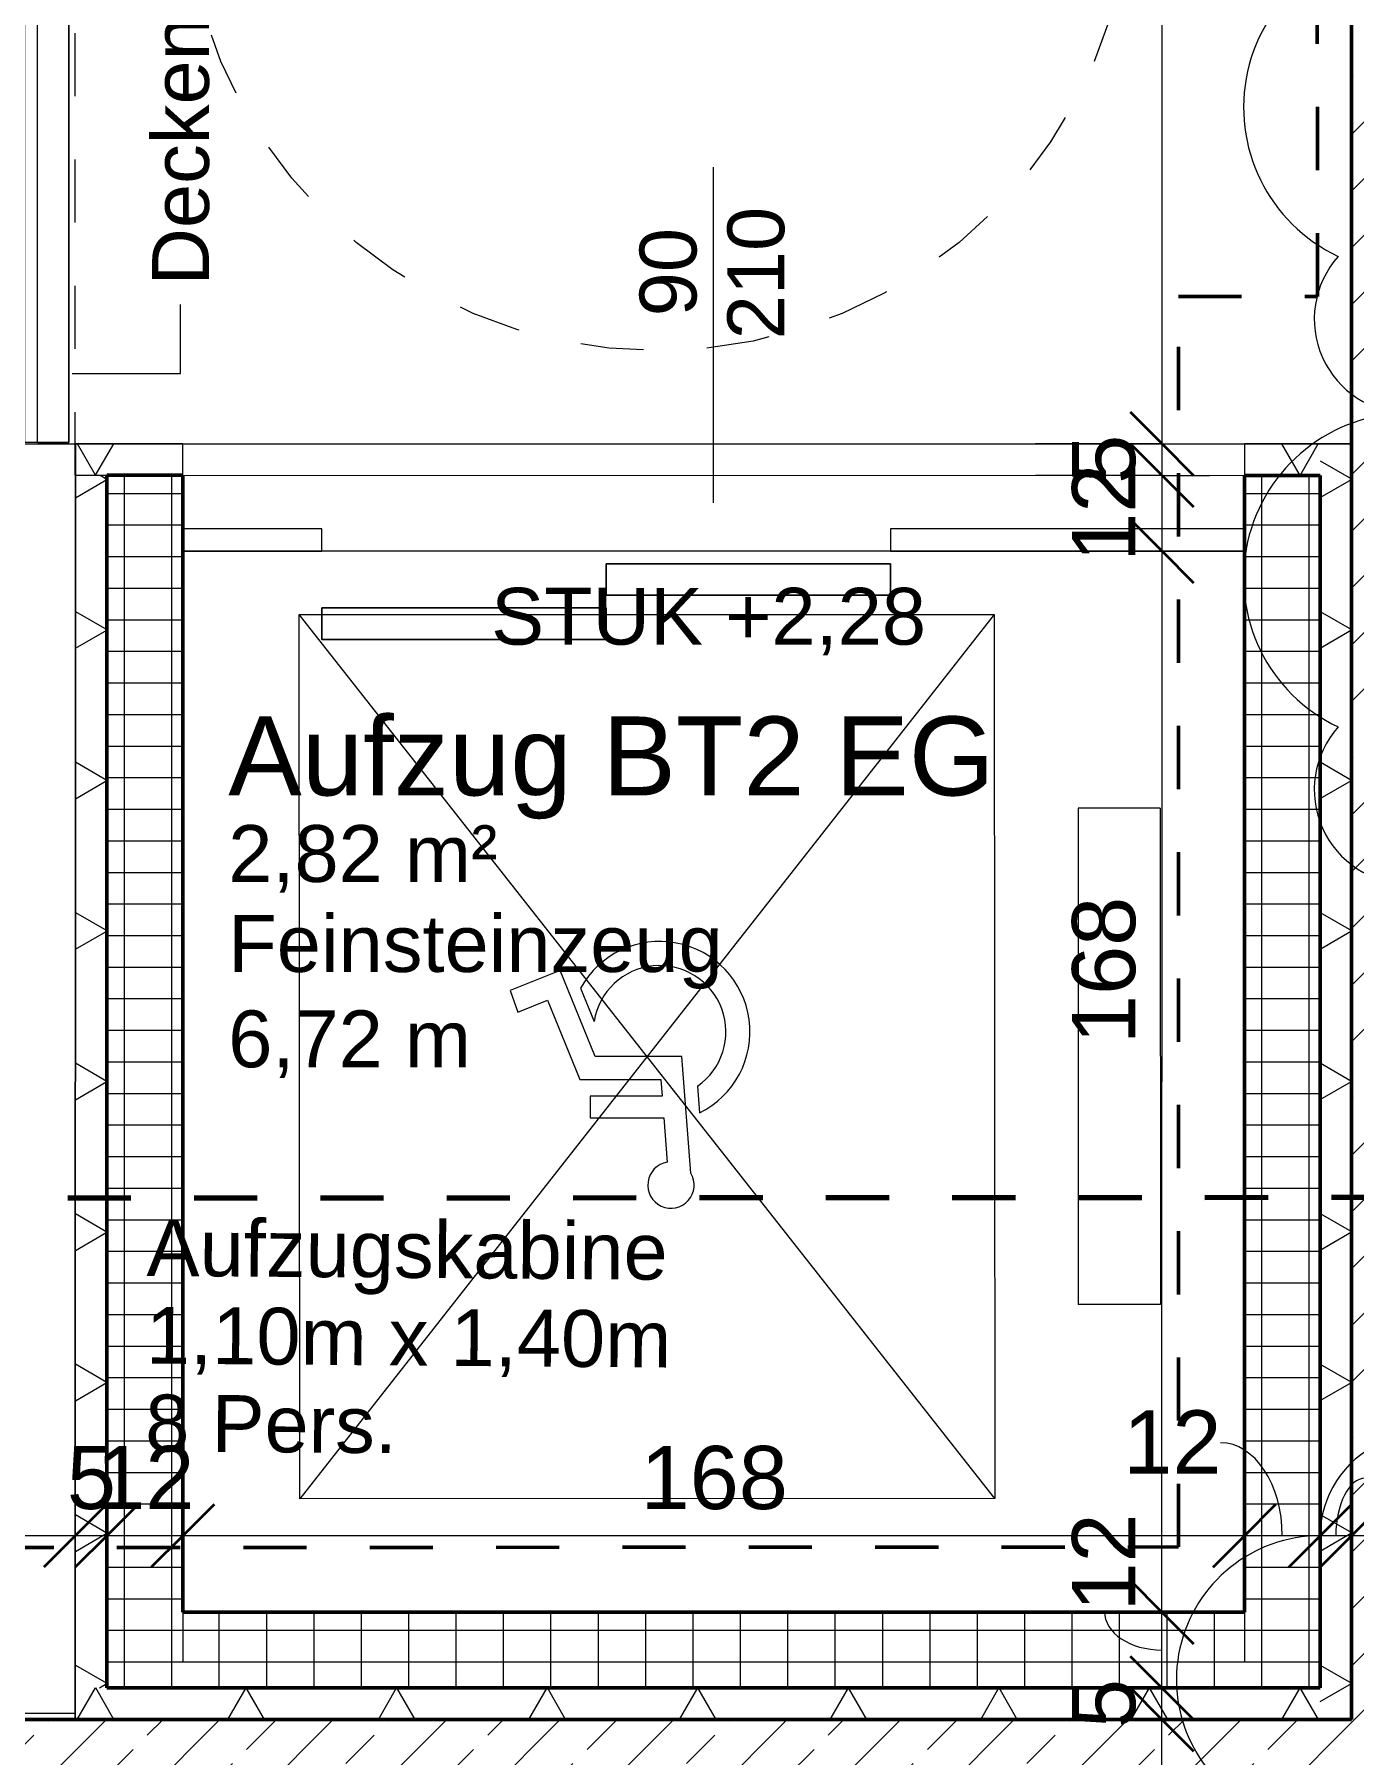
# Model space of a CAD drawing. Header units: metres. Extents: x -67.4 to -19.1, y 43.9 to 93.
# Drawn here: x -50.693 to -48.603, y 55.152 to 57.877 of the extents above; entities that cross this region are included whole.
import ezdxf

# ---------------------------------------------------------------- set-up
doc = ezdxf.new("R2010")
doc.units = ezdxf.units.M
for name, pattern in [('Achse', [0.009, 0.005, -0.002, 0, -0.002]), ('Verdeckt', [0.003, 0.002, -0.001]), ('Verdeckt Oben', [0.00225, 0.0015, -0.00075])]:
    doc.linetypes.add(name, pattern=pattern)
for name, color, linetype, lineweight in [('A-FLOR-HRAL', 11, 'Continuous', 5), ('A_2D', 7, 'Continuous', 13), ('A_Bemassung-50_', 4, 'Continuous', 9), ('A_Bemassung_', 4, 'Continuous', 9), ('A_Beschriftung_', 7, 'Continuous', 9), ('A_Brandabschnitte', 30, 'Verdeckt', 50), ('A_Decken', 8, 'Continuous', 13), ('A_Gelaender', 7, 'Continuous', 13), ('A_Raeume_', 7, 'Continuous', 5), ('A_Raeume_Beschriftung_', 7, 'Continuous', 9), ('A_Tueren', 31, 'Continuous', 13), ('A_Waende', 7, 'Continuous', 13), ('G-ANNO-REVC_', 71, 'Continuous', 9), ('G-ANNO-SYMB_', 111, 'Continuous', 9), ('Q-SPCQ', 91, 'Continuous', 13), ('Text', 130, 'Continuous', 9)]:
    doc.layers.add(name, color=color, linetype=linetype, lineweight=lineweight)
doc.styles.add('Arial_2', font='arial.ttf', dxfattribs={"height": 0.09})
doc.styles.add('Arial_3', font='arial.ttf', dxfattribs={"height": 0.125})
doc.styles.add('Arial_5', font='arial.ttf', dxfattribs={"height": 0.1})
doc.dimstyles.new('WGA-Bemaßung', dxfattribs={"dimscale": 0.3048, "dimtxt": 0.102026, "dimasz": 0.328084, "dimexe": 0.246063, "dimexo": 0.0625, "dimgap": 0.04101, "dimtad": 1, "dimdec": 1, "dimlfac": 100, "dimrnd": 0.5, "dimdsep": 46, "dimtxsty": 'Arial_5', "dimblk1": 'OBLIQUE', "dimblk2": 'OBLIQUE', "dimsah": 1, "dimcen": 0.09, "dimdle": 0.246063, "dimazin": 2, "dimtfac": 1, "dimtdec": 4, "dimtix": 1, "dimtmove": 0, "dimatfit": 3, "dimfxl": 0.656168, "dimfxlon": 1, "dimtvp": 1, "dimtolj": 1, "dimtzin": 0, "dimarcsym": 2})
doc.dimstyles.new('WGA-Bemaßung_1', dxfattribs={"dimscale": 0.3048, "dimtxt": 0.102026, "dimasz": 0.328084, "dimexe": 0.246063, "dimexo": 0.0625, "dimgap": 0.04101, "dimtad": 1, "dimdec": 1, "dimlfac": 100, "dimrnd": 0.5, "dimdsep": 46, "dimtxsty": 'Arial_5', "dimblk1": 'OBLIQUE', "dimblk2": 'OBLIQUE', "dimsah": 1, "dimcen": 0.09, "dimdle": 0.246063, "dimazin": 2, "dimtfac": 1, "dimtdec": 4, "dimtix": 1, "dimtmove": 1, "dimatfit": 3, "dimfxl": 0.656168, "dimfxlon": 1, "dimtvp": 1, "dimtolj": 1, "dimtzin": 0, "dimarcsym": 2})
doc.dimstyles.new('WGA-Bemaßung_2', dxfattribs={"dimscale": 0.3048, "dimtxt": 0.102026, "dimasz": 0.328084, "dimexe": 0.246063, "dimexo": 0.0625, "dimgap": 0.04101, "dimtad": 1, "dimdec": 1, "dimlfac": 100, "dimrnd": 0.5, "dimdsep": 46, "dimtxsty": 'Arial_5', "dimblk1": 'OBLIQUE', "dimblk2": 'OBLIQUE', "dimsah": 1, "dimcen": 0.09, "dimdle": 0.246063, "dimazin": 2, "dimtfac": 1, "dimtdec": 4, "dimtix": 1, "dimtmove": 2, "dimatfit": 3, "dimfxl": 0.656168, "dimfxlon": 1, "dimtvp": 1, "dimtolj": 1, "dimtzin": 0, "dimarcsym": 2})
doc.dimstyles.new('WGA-Bemaßung_4', dxfattribs={"dimscale": 0.3048, "dimtxt": 0.102026, "dimasz": 0.328084, "dimexe": 0.246063, "dimexo": 0.0625, "dimgap": 0.04101, "dimtad": 1, "dimdec": 1, "dimlfac": 100, "dimrnd": 0.5, "dimdsep": 46, "dimtxsty": 'Arial_5', "dimblk1": 'OBLIQUE', "dimblk2": 'OBLIQUE', "dimsah": 1, "dimcen": 0.09, "dimdle": 0.246063, "dimazin": 2, "dimtfac": 1, "dimtdec": 4, "dimtix": 1, "dimtmove": 0, "dimatfit": 3, "dimfxl": 0.656168, "dimfxlon": 1, "dimtvp": 1, "dimtolj": 1, "dimtzin": 0, "dimarcsym": 2})
pattern_1 = [(45, (0, 0), (-0.08980256, 0.08980256), []), (45, (0.0898, 0), (-0.08980256, 0.08980256), [0.0635, -0.03175])]
pattern_2 = [(0, (0, 0), (0, 0.05), []), (90, (0, 0), (-0.075, 0), [])]

# ---------------------------------------------------------------- blocks, each defined once
blk = doc.blocks.new('Sonder_Aufzug - Schacht_1920x1920_Kabine_1680x1680-11025376-263_PP_00EG_BT2')
at = {"layer": 'Q-SPCQ'}
for p, q in [((-0.01, -1.25), (-0.01, 0.15)), ((-0.01, 0.15), (1.09, 0.15)), ((-0.01, 0.15), (1.09, -1.25)), ((-0.01, -1.25), (1.09, 0.15)), ((1.09, 0.15), (1.09, -1.25)), ((-0.2725, -0.157), (-0.1425, -0.157)), ((-0.2725, -0.943), (-0.2725, -0.157)), ((-0.1425, -0.943), (-0.1425, -0.157)), ((0.4706, -0.3654), (0.4846, -0.55)), ((0.5136, -0.4533), (0.5082, -0.3829)), ((0.4603, -0.5031), (0.4571, -0.4609)), ((0.6298, -0.4533), (0.5136, -0.4533)), ((0.6298, -0.4876), (0.6298, -0.4533)), ((0.5182, -0.5138), (0.5162, -0.4876)), ((0.5162, -0.4876), (0.6298, -0.4876)), ((0.6462, -0.5138), (0.5182, -0.5138)), ((0.6972, -0.6393), (0.6462, -0.5138)), ((0.4846, -0.55), (0.6218, -0.55)), ((0.6218, -0.55), (0.6772, -0.6863)), ((0.645, -0.6586), (0.6236, -0.6058)), ((0.7446, -0.6203), (0.6972, -0.6393)), ((0.7564, -0.6546), (0.7446, -0.6203)), ((0.6772, -0.6863), (0.7564, -0.6546)), ((-0.2725, -0.943), (-0.1425, -0.943)), ((0.6043, -1.25), (-0.01, -1.25)), ((1.0543, -1.25), (0.6043, -1.25)), ((1.09, -1.25), (1.0543, -1.25))]:
    blk.add_line(p, q, dxfattribs=at)
for centre, radius, start, end in [((0.5021, -0.3467), 0.0367, 279.5296, 210.6777), ((0.52, -0.5893), 0.143, 116.094, 331.0081), ((0.52, -0.5893), 0.1049, 124.6842, 350.9794)]:
    blk.add_arc(centre, radius, start, end, dxfattribs=at)
blk = doc.blocks.new('Tuer_S1_Aufzug_Teleskop1 - RB_1680x2220-11029026-263_PP_00EG_BT2')
at = {"layer": 'A_Tueren', "lineweight": 5}
for p, q in [((0.17, 0.2), (0.62, 0.2)), ((0.17, 0.15), (0.17, 0.2)), ((0.17, 0.2), (0.17, 0.15)), ((0.62, 0.2), (0.17, 0.2)), ((0.62, 0.2), (0.62, 0.15)), ((0.62, 0.15), (0.62, 0.2)), ((0.62, 0.15), (0.17, 0.15)), ((0.17, 0.15), (0.62, 0.15)), ((-0.28, 0.13), (0.17, 0.13)), ((-0.28, 0.08), (-0.28, 0.13)), ((-0.28, 0.13), (-0.28, 0.08)), ((0.17, 0.13), (-0.28, 0.13)), ((0.17, 0.13), (0.17, 0.08)), ((0.17, 0.08), (0.17, 0.13)), ((-0.28, 0.06), (-0.84, 0.06)), ((-0.84, 0.06), (-0.84, 0.025)), ((0.17, 0.08), (-0.28, 0.08)), ((-0.28, 0.08), (0.17, 0.08)), ((-0.28, 0.025), (-0.28, 0.06)), ((0.84, 0.06), (0.62, 0.06)), ((0.62, 0.06), (0.62, 0.025)), ((0.84, 0.025), (0.84, 0.06)), ((-0.84, 0.025), (-0.28, 0.025)), ((0.62, 0.025), (0.84, 0.025))]:
    blk.add_line(p, q, dxfattribs=at)
at = {"layer": 'A_Tueren'}
blk.add_line((-0.6083, 0.06), (0.6083, 0.06), dxfattribs=at)
blk = doc.blocks.new('Geländer - Geländer-9296760-263_PP_00EG_BT2')
at = {"layer": 'A_Gelaender', "lineweight": 5}
for p, q in [((-24.7701, 72.3399), (-23.8309, 74.5919)), ((-23.8309, 74.5919), (-23.8124, 74.5842)), ((-24.7517, 72.3322), (-24.7701, 72.3399))]:
    blk.add_line(p, q, dxfattribs=at)
blk = doc.blocks.new('Typ des oberen Holms - Oberer Geländerholm_Innen_-9296763-263_PP_00EG_BT2')
at = {"layer": 'A_Gelaender', "lineweight": 5}
for p, q in [((-24.7517, 72.3322), (-23.8124, 74.5842)), ((-23.7663, 74.565), (-24.7055, 72.313)), ((-23.8124, 74.5842), (-23.7663, 74.565)), ((-24.7055, 72.313), (-24.7517, 72.3322))]:
    blk.add_line(p, q, dxfattribs=at)
blk = doc.blocks.new('Typ des oberen Holms - Oberer Geländerholm_Innen_-V45-263_PP_00EG_BT2')
at = {"layer": 'A_Gelaender', "lineweight": 5}
for p, q in [((-24.7517, 72.3322), (-23.8124, 74.5842)), ((-24.7055, 72.313), (-23.7663, 74.565)), ((-23.8124, 74.5842), (-23.7663, 74.565)), ((-24.7517, 72.3322), (-24.7055, 72.313))]:
    blk.add_line(p, q, dxfattribs=at)
blk = doc.blocks.new('BS_Tuer_PP - oben-10002441-263_PP_00EG_BT2')
at = {"layer": 'A_Beschriftung_'}
blk.add_line((0, 0.000124), (0, 0.010761), dxfattribs=at)
blk = doc.blocks.new('DIMBLOCK263-263_PP_00EG_BT2')
at = {"layer": 'A_Bemassung-50_', "lineweight": 35, "transparency": 16777216}
for p, q in [((-48.908, 55.2087), (-48.958, 55.2587)), ((-48.908, 55.2087), (-48.858, 55.1587)), ((-48.908, 55.0287), (-48.958, 55.0787)), ((-48.908, 55.0287), (-48.858, 54.9787))]:
    blk.add_line(p, q, dxfattribs=at)
at = {"layer": 'A_Bemassung-50_', "transparency": 16777216}
for p, q in [((-48.908, 55.2087), (-49.108, 55.2087)), ((-48.908, 55.0287), (-48.908, 55.2087)), ((-48.908, 55.2087), (-48.833, 55.2087)), ((-48.908, 55.0287), (-49.108, 55.0287)), ((-48.908, 55.0287), (-48.833, 55.0287))]:
    blk.add_line(p, q, dxfattribs=at)
blk.add_ellipse((-48.908, 54.9867), major_axis=(0, 0.132), ratio=0.689415, start_param=0, end_param=1.570796, dxfattribs=at)
at = {"layer": 'A_Bemassung-50_', "color": 0, "transparency": 16777216, "insert": (-49.0503, 54.8329), "char_height": 0.1, "width": 0.184588, "attachment_point": 1, "rotation": 90, "line_spacing_factor": 0.941778, "style": 'Arial_5'}
blk.add_mtext('18', dxfattribs=at)
blk = doc.blocks.new('_Oblique')
at = {"color": 0, "linetype": 'ByBlock', "lineweight": -2}
blk.add_line((-0.5, -0.5), (0.5, 0.5), dxfattribs=at)
blk = doc.blocks.new('DIMBLOCK264-263_PP_00EG_BT2')
at = {"layer": 'A_Bemassung-50_', "lineweight": 35, "transparency": 16777216}
for p, q in [((-48.908, 55.2587), (-48.958, 55.3087)), ((-48.908, 55.2087), (-48.958, 55.2587)), ((-48.908, 55.2587), (-48.858, 55.2087)), ((-48.908, 55.2087), (-48.858, 55.1587))]:
    blk.add_line(p, q, dxfattribs=at)
at = {"layer": 'A_Bemassung-50_', "transparency": 16777216}
for p, q in [((-48.908, 55.2587), (-49.108, 55.2587)), ((-48.908, 55.2087), (-48.908, 55.2587)), ((-48.908, 55.2587), (-48.833, 55.2587)), ((-48.908, 55.2087), (-49.108, 55.2087)), ((-48.908, 55.2087), (-48.833, 55.2087))]:
    blk.add_line(p, q, dxfattribs=at)
at = {"layer": 'A_Bemassung-50_', "color": 0, "transparency": 16777216, "insert": (-49.0503, 55.1952), "char_height": 0.1, "width": 0.092294, "attachment_point": 1, "rotation": 90, "line_spacing_factor": 0.941778, "style": 'Arial_5'}
blk.add_mtext('5', dxfattribs=at)
blk = doc.blocks.new('DIMBLOCK265-263_PP_00EG_BT2')
at = {"layer": 'A_Bemassung-50_', "lineweight": 35, "transparency": 16777216}
for p, q in [((-48.908, 55.3787), (-48.958, 55.4287)), ((-48.908, 55.3787), (-48.858, 55.3287)), ((-48.908, 55.2587), (-48.958, 55.3087)), ((-48.908, 55.2587), (-48.858, 55.2087))]:
    blk.add_line(p, q, dxfattribs=at)
at = {"layer": 'A_Bemassung-50_', "transparency": 16777216}
for p, q in [((-48.908, 55.3787), (-49.108, 55.3787)), ((-48.908, 55.2587), (-48.908, 55.3787)), ((-48.908, 55.3787), (-48.833, 55.3787)), ((-48.908, 55.2587), (-49.108, 55.2587)), ((-48.908, 55.2587), (-48.833, 55.2587))]:
    blk.add_line(p, q, dxfattribs=at)
blk.add_ellipse((-48.908, 55.3797), major_axis=(-0.091, 0), ratio=0.670271, start_param=0, end_param=1.570796, dxfattribs=at)
at = {"layer": 'A_Bemassung-50_', "color": 0, "transparency": 16777216, "insert": (-49.0503, 55.3797), "char_height": 0.1, "width": 0.184588, "attachment_point": 1, "rotation": 90, "line_spacing_factor": 0.941778, "style": 'Arial_5'}
blk.add_mtext('12', dxfattribs=at)
blk = doc.blocks.new('DIMBLOCK266-263_PP_00EG_BT2')
at = {"layer": 'A_Bemassung-50_', "lineweight": 35, "transparency": 16777216}
for p, q in [((-48.9079, 57.0586), (-48.9579, 57.1086)), ((-48.9079, 57.0586), (-48.8579, 57.0086)), ((-48.908, 55.3787), (-48.958, 55.4287)), ((-48.908, 55.3787), (-48.858, 55.3287))]:
    blk.add_line(p, q, dxfattribs=at)
at = {"layer": 'A_Bemassung-50_', "transparency": 16777216}
for p, q in [((-48.9079, 57.0586), (-49.1079, 57.0586)), ((-48.908, 55.3787), (-48.9079, 57.0586)), ((-48.9079, 57.0586), (-48.8329, 57.0586)), ((-48.908, 55.3787), (-49.108, 55.3787)), ((-48.908, 55.3787), (-48.833, 55.3787))]:
    blk.add_line(p, q, dxfattribs=at)
at = {"layer": 'A_Bemassung-50_', "color": 0, "transparency": 16777216, "insert": (-49.0503, 56.2783), "char_height": 0.1, "width": 0.276883, "attachment_point": 1, "rotation": 90, "line_spacing_factor": 0.941778, "style": 'Arial_5'}
blk.add_mtext('168', dxfattribs=at)
blk = doc.blocks.new('DIMBLOCK267-263_PP_00EG_BT2')
at = {"layer": 'A_Bemassung-50_', "lineweight": 35, "transparency": 16777216}
for p, q in [((-48.9079, 57.1786), (-48.9579, 57.2286)), ((-48.9079, 57.1786), (-48.8579, 57.1286)), ((-48.9079, 57.0586), (-48.9579, 57.1086)), ((-48.9079, 57.0586), (-48.8579, 57.0086))]:
    blk.add_line(p, q, dxfattribs=at)
at = {"layer": 'A_Bemassung-50_', "transparency": 16777216}
for p, q in [((-48.9079, 57.1786), (-49.1079, 57.1786)), ((-48.9079, 57.0586), (-48.9079, 57.1786)), ((-48.9079, 57.1786), (-48.8329, 57.1786)), ((-48.9079, 57.0586), (-49.1079, 57.0586)), ((-48.9079, 57.0586), (-48.8329, 57.0586))]:
    blk.add_line(p, q, dxfattribs=at)
at = {"layer": 'A_Bemassung-50_', "color": 0, "transparency": 16777216, "insert": (-49.0503, 57.0417), "char_height": 0.1, "width": 0.184588, "attachment_point": 1, "rotation": 90, "line_spacing_factor": 0.941778, "style": 'Arial_5'}
blk.add_mtext('12', dxfattribs=at)
blk = doc.blocks.new('DIMBLOCK268-263_PP_00EG_BT2')
at = {"layer": 'A_Bemassung-50_', "lineweight": 35, "transparency": 16777216}
for p, q in [((-48.9079, 57.2286), (-48.9579, 57.2786)), ((-48.9079, 57.1786), (-48.9579, 57.2286)), ((-48.9079, 57.2286), (-48.8579, 57.1786)), ((-48.9079, 57.1786), (-48.8579, 57.1286))]:
    blk.add_line(p, q, dxfattribs=at)
at = {"layer": 'A_Bemassung-50_', "transparency": 16777216}
for p, q in [((-48.9079, 57.2286), (-49.1079, 57.2286)), ((-48.9079, 57.1786), (-48.9079, 57.2286)), ((-48.9079, 57.2286), (-48.8329, 57.2286)), ((-48.9079, 57.1786), (-49.1079, 57.1786)), ((-48.9079, 57.1786), (-48.8329, 57.1786))]:
    blk.add_line(p, q, dxfattribs=at)
at = {"layer": 'A_Bemassung-50_', "color": 0, "transparency": 16777216, "insert": (-49.0503, 57.1652), "char_height": 0.1, "width": 0.092294, "attachment_point": 1, "rotation": 90, "line_spacing_factor": 0.941778, "style": 'Arial_5'}
blk.add_mtext('5', dxfattribs=at)
blk = doc.blocks.new('DIMBLOCK269-263_PP_00EG_BT2')
at = {"layer": 'A_Bemassung-50_', "lineweight": 35, "transparency": 16777216}
for p, q in [((-48.9078, 60.3688), (-48.9578, 60.4188)), ((-48.9078, 60.3688), (-48.8578, 60.3188)), ((-48.9079, 57.2286), (-48.9579, 57.2786)), ((-48.9079, 57.2286), (-48.8579, 57.1786))]:
    blk.add_line(p, q, dxfattribs=at)
at = {"layer": 'A_Bemassung-50_', "transparency": 16777216}
for p, q in [((-48.9078, 60.3688), (-48.9828, 60.3688)), ((-48.9079, 57.2286), (-48.9078, 60.3688)), ((-48.9078, 60.3688), (-48.7078, 60.3688)), ((-48.9079, 57.2286), (-49.1079, 57.2286)), ((-48.9079, 57.2286), (-48.8329, 57.2286))]:
    blk.add_line(p, q, dxfattribs=at)
at = {"layer": 'A_Bemassung-50_', "color": 0, "transparency": 16777216, "insert": (-49.0502, 58.6833), "char_height": 0.1, "width": 0.276883, "attachment_point": 1, "rotation": 90, "line_spacing_factor": 0.941778, "style": 'Arial_5'}
blk.add_mtext('314', dxfattribs=at)
blk = doc.blocks.new('DIMBLOCK439-263_PP_00EG_BT2')
at = {"layer": 'A_Bemassung-50_', "transparency": 16777216}
for p, q in [((-48.608, 55.4996), (-48.608, 55.5746)), ((-48.428, 55.4996), (-48.428, 55.5746)), ((-48.428, 55.4996), (-48.608, 55.4996)), ((-48.608, 55.4996), (-48.608, 55.2996)), ((-48.428, 55.4996), (-48.428, 55.2996))]:
    blk.add_line(p, q, dxfattribs=at)
at = {"layer": 'A_Bemassung-50_', "lineweight": 35, "transparency": 16777216}
for p, q in [((-48.608, 55.4996), (-48.558, 55.5496)), ((-48.428, 55.4996), (-48.378, 55.5496)), ((-48.608, 55.4996), (-48.658, 55.4496)), ((-48.428, 55.4996), (-48.478, 55.4496))]:
    blk.add_line(p, q, dxfattribs=at)
at = {"layer": 'A_Bemassung-50_', "transparency": 16777216}
blk.add_ellipse((-48.4236, 55.4996), major_axis=(0, 0.1136), ratio=0.830457, start_param=0, end_param=1.570796, dxfattribs=at)
at = {"layer": 'A_Bemassung-50_', "color": 0, "transparency": 16777216, "insert": (-48.4236, 55.6645), "char_height": 0.1, "width": 0.184588, "attachment_point": 1, "rotation": 359.9983, "line_spacing_factor": 0.941778, "style": 'Arial_5'}
blk.add_mtext('18', dxfattribs=at)
blk = doc.blocks.new('DIMBLOCK440-263_PP_00EG_BT2')
at = {"layer": 'A_Bemassung-50_', "transparency": 16777216}
for p, q in [((-48.6576, 55.4996), (-48.6576, 55.5746)), ((-48.608, 55.4996), (-48.608, 55.5746)), ((-48.608, 55.4996), (-48.6576, 55.4996)), ((-48.6576, 55.4996), (-48.6576, 55.2996)), ((-48.608, 55.4996), (-48.608, 55.2996))]:
    blk.add_line(p, q, dxfattribs=at)
at = {"layer": 'A_Bemassung-50_', "lineweight": 35, "transparency": 16777216}
for p, q in [((-48.6576, 55.4996), (-48.6076, 55.5496)), ((-48.608, 55.4996), (-48.558, 55.5496)), ((-48.6576, 55.4996), (-48.7076, 55.4496)), ((-48.608, 55.4996), (-48.658, 55.4496))]:
    blk.add_line(p, q, dxfattribs=at)
at = {"layer": 'A_Bemassung-50_', "transparency": 16777216}
blk.add_ellipse((-48.5866, 55.4996), major_axis=(0, 0.091), ratio=0.507297, start_param=0, end_param=1.570796, dxfattribs=at)
at = {"layer": 'A_Bemassung-50_', "color": 0, "transparency": 16777216, "insert": (-48.5866, 55.6419), "char_height": 0.1, "width": 0.092294, "attachment_point": 1, "rotation": 359.9983, "line_spacing_factor": 0.941778, "style": 'Arial_5'}
blk.add_mtext('5', dxfattribs=at)
blk = doc.blocks.new('DIMBLOCK441-263_PP_00EG_BT2')
at = {"layer": 'A_Bemassung-50_', "transparency": 16777216}
for p, q in [((-48.7776, 55.4996), (-48.7776, 55.5746)), ((-48.6576, 55.4996), (-48.6576, 55.5746)), ((-48.6576, 55.4996), (-48.7776, 55.4996)), ((-48.7776, 55.4996), (-48.7776, 55.2996)), ((-48.6576, 55.4996), (-48.6576, 55.2996))]:
    blk.add_line(p, q, dxfattribs=at)
at = {"layer": 'A_Bemassung-50_', "lineweight": 35, "transparency": 16777216}
for p, q in [((-48.7776, 55.4996), (-48.7276, 55.5496)), ((-48.6576, 55.4996), (-48.6076, 55.5496)), ((-48.7776, 55.4996), (-48.8276, 55.4496)), ((-48.6576, 55.4996), (-48.7076, 55.4496))]:
    blk.add_line(p, q, dxfattribs=at)
at = {"layer": 'A_Bemassung-50_', "transparency": 16777216}
blk.add_ellipse((-48.8152, 55.4996), major_axis=(0, 0.1473), ratio=0.662878, start_param=4.712389, end_param=6.283185, dxfattribs=at)
at = {"layer": 'A_Bemassung-50_', "color": 0, "transparency": 16777216, "insert": (-48.9691, 55.6982), "char_height": 0.1, "width": 0.184588, "attachment_point": 1, "rotation": 359.9983, "line_spacing_factor": 0.941778, "style": 'Arial_5'}
blk.add_mtext('12', dxfattribs=at)
blk = doc.blocks.new('DIMBLOCK442-263_PP_00EG_BT2')
at = {"layer": 'A_Bemassung-50_', "transparency": 16777216}
for p, q in [((-50.4578, 55.4996), (-50.4578, 55.5746)), ((-48.7776, 55.4996), (-48.7776, 55.5746)), ((-48.7776, 55.4996), (-50.4578, 55.4996)), ((-50.4578, 55.4996), (-50.4578, 55.2996)), ((-48.7776, 55.4996), (-48.7776, 55.2996))]:
    blk.add_line(p, q, dxfattribs=at)
at = {"layer": 'A_Bemassung-50_', "lineweight": 35, "transparency": 16777216}
for p, q in [((-50.4578, 55.4996), (-50.4078, 55.5496)), ((-48.7776, 55.4996), (-48.7276, 55.5496)), ((-50.4578, 55.4996), (-50.5078, 55.4497)), ((-48.7776, 55.4996), (-48.8276, 55.4496))]:
    blk.add_line(p, q, dxfattribs=at)
at = {"layer": 'A_Bemassung-50_', "color": 0, "transparency": 16777216, "insert": (-49.7331, 55.6419), "char_height": 0.1, "width": 0.276883, "attachment_point": 1, "rotation": 359.9983, "line_spacing_factor": 0.941778, "style": 'Arial_5'}
blk.add_mtext('168', dxfattribs=at)
blk = doc.blocks.new('DIMBLOCK443-263_PP_00EG_BT2')
at = {"layer": 'A_Bemassung-50_', "transparency": 16777216}
for p, q in [((-50.5778, 55.4997), (-50.5778, 55.5747)), ((-50.4578, 55.4996), (-50.4578, 55.5746)), ((-50.4578, 55.4996), (-50.5778, 55.4997)), ((-50.5778, 55.4997), (-50.5778, 55.2997)), ((-50.4578, 55.4996), (-50.4578, 55.2996))]:
    blk.add_line(p, q, dxfattribs=at)
at = {"layer": 'A_Bemassung-50_', "lineweight": 35, "transparency": 16777216}
for p, q in [((-50.5778, 55.4997), (-50.5278, 55.5497)), ((-50.4578, 55.4996), (-50.4078, 55.5496)), ((-50.5778, 55.4997), (-50.6278, 55.4497)), ((-50.4578, 55.4996), (-50.5078, 55.4497))]:
    blk.add_line(p, q, dxfattribs=at)
at = {"layer": 'A_Bemassung-50_', "color": 0, "transparency": 16777216, "insert": (-50.5947, 55.642), "char_height": 0.1, "width": 0.184588, "attachment_point": 1, "rotation": 359.9983, "line_spacing_factor": 0.941778, "style": 'Arial_5'}
blk.add_mtext('12', dxfattribs=at)
blk = doc.blocks.new('DIMBLOCK444-263_PP_00EG_BT2')
at = {"layer": 'A_Bemassung-50_', "transparency": 16777216}
for p, q in [((-50.6278, 55.4997), (-50.6278, 55.5747)), ((-50.5778, 55.4997), (-50.5778, 55.5747)), ((-50.5778, 55.4997), (-50.6278, 55.4997)), ((-50.6278, 55.4997), (-50.6278, 55.2997)), ((-50.5778, 55.4997), (-50.5778, 55.2997))]:
    blk.add_line(p, q, dxfattribs=at)
at = {"layer": 'A_Bemassung-50_', "lineweight": 35, "transparency": 16777216}
for p, q in [((-50.6278, 55.4997), (-50.5778, 55.5497)), ((-50.5778, 55.4997), (-50.5278, 55.5497)), ((-50.6278, 55.4997), (-50.6778, 55.4497)), ((-50.5778, 55.4997), (-50.6278, 55.4497))]:
    blk.add_line(p, q, dxfattribs=at)
at = {"layer": 'A_Bemassung-50_', "color": 0, "transparency": 16777216, "insert": (-50.6412, 55.642), "char_height": 0.1, "width": 0.092294, "attachment_point": 1, "rotation": 359.9983, "line_spacing_factor": 0.941778, "style": 'Arial_5'}
blk.add_mtext('5', dxfattribs=at)
blk = doc.blocks.new('DIMBLOCK445-263_PP_00EG_BT2')
at = {"layer": 'A_Bemassung-50_', "transparency": 16777216}
for p, q in [((-53.9888, 55.4998), (-53.9888, 55.5748)), ((-50.6278, 55.4997), (-50.6278, 55.5747)), ((-50.6278, 55.4997), (-54.0638, 55.4998)), ((-53.9888, 55.4998), (-53.9888, 55.2998)), ((-50.6278, 55.4997), (-50.6278, 55.2997))]:
    blk.add_line(p, q, dxfattribs=at)
at = {"layer": 'A_Bemassung-50_', "lineweight": 35, "transparency": 16777216}
for p, q in [((-53.9888, 55.4998), (-53.9388, 55.5498)), ((-50.6278, 55.4997), (-50.5778, 55.5497)), ((-53.9888, 55.4998), (-54.0388, 55.4498)), ((-50.6278, 55.4997), (-50.6778, 55.4497))]:
    blk.add_line(p, q, dxfattribs=at)
at = {"layer": 'A_Bemassung-50_', "color": 0, "transparency": 16777216, "insert": (-52.4236, 55.642), "char_height": 0.1, "width": 0.276883, "attachment_point": 1, "rotation": 359.9983, "line_spacing_factor": 0.941778, "style": 'Arial_5'}
blk.add_mtext('336', dxfattribs=at)
blk = doc.blocks.new('Family - ___-11880915-263_PP_00EG_BT2')
at = {"layer": 'G-ANNO-REVC_'}
for centre, radius, start, end in [((-22.5446, 71.9868), 0.2608, 67.36, 222.1512), ((-22.6736, 71.6773), 0.149, 115.5497, 247.36), ((-22.8314, 71.2991), 0.2608, 67.36, 222.1512), ((-22.9605, 70.9896), 0.149, 115.5497, 247.36)]:
    blk.add_arc(centre, radius, start, end, dxfattribs=at)
blk = doc.blocks.new('Family - ___-11906004-263_PP_00EG_BT2')
at = {"layer": 'G-ANNO-REVC_'}
for centre, radius, start, end in [((-23.3965, 69.8915), 0.16, 25.5497, 157.36), ((-23.0642, 69.753), 0.28, 337.36, 132.1512), ((-23.6317, 69.7432), 0.2275, 67.36, 222.1512), ((-22.6581, 69.5836), 0.16, 25.5497, 157.36), ((-22.3259, 69.445), 0.28, 337.36, 132.1512), ((-23.7443, 69.4732), 0.13, 115.5497, 247.36), ((-23.8819, 69.1433), 0.2275, 67.36, 222.1512), ((-22.1175, 69.2173), 0.13, 295.5497, 67.36), ((-22.2301, 68.9473), 0.2275, 247.36, 42.1512), ((-23.9945, 68.8733), 0.13, 115.5497, 247.36), ((-23.7861, 68.6455), 0.28, 157.36, 312.1512), ((-22.3677, 68.6173), 0.13, 295.5497, 67.36), ((-22.4803, 68.3474), 0.2275, 247.36, 42.1512), ((-23.4539, 68.507), 0.16, 205.5497, 337.36), ((-23.0478, 68.3376), 0.28, 157.36, 312.1512), ((-22.7155, 68.199), 0.16, 205.5497, 337.36)]:
    blk.add_arc(centre, radius, start, end, dxfattribs=at)

msp = doc.modelspace()

# ---------------------------------------------------------------- hatches: boundary and pattern name
at = {"layer": 'A_Waende', "lineweight": 5}
h = msp.add_hatch(dxfattribs=at)
h.set_pattern_fill('FP_3', color=250, style=0, pattern_type=2)
h.set_pattern_definition(pattern_1)
h.paths.add_polyline_path([(-48.428, 55.2087), (-48.4279, 60.3688), (-48.6078, 60.3688), (-48.608, 55.2087), (-48.5973, 55.2087)])
h = msp.add_hatch(dxfattribs=at)
h.set_pattern_fill('FP_107', color=250, angle=-157.36, style=0, pattern_type=2)
h.set_pattern_definition([(359.998, (-49.64271, 57.17863), (7e-06, 0.20638), []), (59.998, (-49.64271, 57.17863), (-0.178727, 0.103196), []), (119.998, (-49.64271, 57.17863), (-0.178725, -0.10318), [])])
h.paths.add_polyline_path([(-48.6576, 57.1786), (-48.6576, 57.1787), (-48.6576, 57.2286), (-48.7776, 57.2286), (-48.7776, 57.1786), (-48.7178, 57.1786)])
h.paths.add_polyline_path([(-50.4577, 57.1787), (-50.4577, 57.2287), (-50.6277, 57.2286), (-50.6277, 57.1787), (-50.4577, 57.1787)])
h = msp.add_hatch(dxfattribs=at)
h.set_pattern_fill('FP_108', color=250, angle=202.64, style=0, pattern_type=2)
h.set_pattern_definition([(89.998, (-48.6076, 56.21915), (-0.20637, 7e-06), []), (149.998, (-48.6076, 56.21915), (-0.103196, -0.178727), []), (209.998, (-48.6076, 56.21915), (0.10318, -0.178725), [])])
h.paths.add_polyline_path([(-48.608, 55.2087), (-48.608, 57.2286), (-48.6576, 57.2286), (-48.6576, 55.2087)])
h = msp.add_hatch(dxfattribs=at)
h.set_pattern_fill('FP_110', color=250, angle=202.64, style=0, pattern_type=2)
h.set_pattern_definition([(89.998, (-50.5773, 56.21892), (-0.20637, 7e-06), []), (149.998, (-50.5773, 56.21892), (-0.103196, -0.178727), []), (209.998, (-50.5773, 56.21892), (0.10318, -0.178725), [])])
h.paths.add_polyline_path([(-50.5778, 55.2587), (-50.5778, 57.1787), (-50.6277, 57.1787), (-50.6278, 55.2587), (-50.5846, 55.2587)])
h = msp.add_hatch(dxfattribs=at)
h.set_pattern_fill('FP_6', color=250, style=0, pattern_type=2)
h.set_pattern_definition(pattern_2)
h.paths.add_polyline_path([(-50.4578, 55.2587), (-50.4578, 57.1787), (-50.5777, 57.1787), (-50.5777, 55.2587), (-50.5062, 55.2587)])
h = msp.add_hatch(dxfattribs=at)
h.set_pattern_fill('FP_6', color=250, style=0, pattern_type=2)
h.set_pattern_definition(pattern_2)
h.paths.add_polyline_path([(-48.6576, 57.0586), (-48.6576, 57.1786), (-48.7776, 57.1786), (-48.7776, 57.0586), (-48.6576, 57.0586)])
h = msp.add_hatch(dxfattribs=at)
h.set_pattern_fill('FP_6', color=250, style=0, pattern_type=2)
h.set_pattern_definition(pattern_2)
h.paths.add_polyline_path([(-48.6576, 55.3787), (-48.6576, 57.0586), (-48.7776, 57.0586), (-48.7776, 55.3787), (-48.6576, 55.3787)])
h = msp.add_hatch(dxfattribs=at)
h.set_pattern_fill('FP_6', color=250, style=0, pattern_type=2)
h.set_pattern_definition(pattern_2)
h.paths.add_polyline_path([(-48.7776, 55.3787), (-48.7776, 55.3787), (-48.6577, 55.2587)])
h.paths.add_polyline_path([(-48.6576, 55.2587), (-48.6576, 55.3787), (-50.4578, 55.3787), (-50.4577, 55.2587), (-48.8623, 55.2587)])
h = msp.add_hatch(dxfattribs=at)
h.set_pattern_fill('FP_109', color=250, angle=202.64, style=0, pattern_type=2)
h.set_pattern_definition([(179.998, (-49.64265, 55.25871), (-7e-06, -0.20637), []), (239.998, (-49.64265, 55.25871), (0.178727, -0.103196), []), (299.998, (-49.64265, 55.25871), (0.178725, 0.10318), [])])
h.paths.add_polyline_path([(-48.6576, 55.2087), (-48.6576, 55.2587), (-50.6278, 55.2587), (-50.6278, 55.2087), (-48.8976, 55.2087)])
h = msp.add_hatch(dxfattribs=at)
h.set_pattern_fill('FP_3', color=250, style=0, pattern_type=2)
h.set_pattern_definition(pattern_1)
h.paths.add_polyline_path([(-46.5788, 55.0286), (-46.5788, 55.0288), (-46.5788, 55.2086), (-46.868, 55.2086), (-46.868, 55.0286), (-46.6413, 55.0286)])
h.paths.add_polyline_path([(-47.928, 55.0287), (-47.928, 55.0449), (-47.9912, 55.0287)])
h.paths.add_polyline_path([(-47.9912, 55.2087), (-47.928, 55.1924), (-47.928, 55.2087)])
h.paths.add_polyline_path([(-47.9912, 55.0287), (-47.9912, 55.2087), (-53.9888, 55.2088), (-53.9888, 55.0288), (-47.9996, 55.0287)])

# ---------------------------------------------------------------- linework, layer by layer
at = {"layer": 'A_2D', "linetype": 'Verdeckt Oben', "lineweight": 5}
msp.add_line((-50.6282, 57.1787), (-50.6282, 58.5888), dxfattribs=at)
at = {"layer": 'A_2D', "linetype": 'Verdeckt', "lineweight": 5}
msp.add_circle((-49.7062, 58.126), 0.75, dxfattribs=at)
at = {"layer": 'A_Brandabschnitte'}
for p, q in [((-48.6619, 57.462), (-48.6645, 62.422)), ((-48.8819, 57.4619), (-48.6619, 57.462)), ((-48.8819, 55.4819), (-48.8819, 57.4619)), ((-50.7619, 55.4809), (-48.8819, 55.4819))]:
    msp.add_line(p, q, dxfattribs=at)
at = {"layer": 'A_Decken'}
for p, q in [((-50.7116, 57.2287), (-50.6277, 57.2287)), ((-50.6282, 57.2287), (-50.6277, 56.328)), ((-50.4577, 57.2287), (-48.7776, 57.2286)), ((-50.6278, 55.2185), (-53.9888, 55.2191))]:
    msp.add_line(p, q, dxfattribs=at)
at = {"layer": 'A_Raeume_', "flags": 128}
msp.add_lwpolyline([(-53.9888, 55.2088), (-52.3513, 55.2088), (-50.6278, 55.2087), (-50.6277, 57.2287), (-50.4577, 57.2287), (-48.7776, 57.2286), (-48.6079, 57.2286), (-48.6079, 57.3628), (-48.6079, 58.4087), (-48.6078, 60.4588)], dxfattribs=at)
msp.add_lwpolyline([(-50.4577, 57.0587), (-50.4578, 55.3787), (-48.7776, 55.3787), (-48.7776, 57.0586)], close=True, dxfattribs=at)
at = {"layer": 'A_Waende', "color": 50, "lineweight": 50}
for p, q in [((-48.6078, 60.5488), (-48.608, 55.2087)), ((-50.5777, 57.1787), (-50.5778, 55.2587)), ((-50.4577, 57.1787), (-50.5777, 57.1787)), ((-50.4578, 55.3787), (-50.4577, 57.1787)), ((-48.6576, 57.1786), (-48.7776, 57.1786)), ((-48.7776, 57.1786), (-48.7776, 55.3787)), ((-48.6576, 55.2587), (-48.6576, 57.1786)), ((-48.7776, 55.3787), (-50.4578, 55.3787)), ((-50.5778, 55.2587), (-48.6576, 55.2587)), ((-48.608, 55.2087), (-53.9888, 55.2088))]:
    msp.add_line(p, q, dxfattribs=at)
at = {"layer": 'A_Waende', "color": 250, "lineweight": 5}
for p, q in [((-50.6277, 57.2287), (-50.6278, 55.2087)), ((-50.4577, 57.2287), (-50.6277, 57.2287)), ((-50.4577, 57.1787), (-50.4577, 57.2287)), ((-48.6076, 57.2286), (-48.7776, 57.2286)), ((-48.7776, 57.2286), (-48.7776, 57.1786)), ((-48.6076, 55.2087), (-48.6076, 57.2286)), ((-48.608, 55.2087), (-48.6076, 55.2087))]:
    msp.add_line(p, q, dxfattribs=at)
at = {"layer": 'A_Waende'}
for p, q in [((-50.4577, 57.2287), (-48.7776, 57.2286)), ((-50.4577, 57.1787), (-48.7776, 57.1786)), ((-48.7776, 57.0586), (-50.4577, 57.0587))]:
    msp.add_line(p, q, dxfattribs=at)
at = {"layer": 'G-ANNO-SYMB_', "linetype": 'Achse', "lineweight": 70}
msp.add_line((-56.4399, 56.0314), (-46.7419, 56.0366), dxfattribs=at)
at = {"layer": 'Text'}
for p, q in [((-50.4613, 57.34), (-50.4613, 57.4493)), ((-50.6326, 57.34), (-50.4613, 57.34))]:
    msp.add_line(p, q, dxfattribs=at)

# ---------------------------------------------------------------- block references
at = {"layer": 'A-FLOR-HRAL', "rotation": 22.64000000000043}
msp.add_blockref('Geländer - Geländer-9296760-263_PP_00EG_BT2', (0, 0), dxfattribs=at)
at = {"layer": 'A_Beschriftung_', "xscale": 49.99999999999998, "yscale": 49.99999999999998, "zscale": 49.99999999999998, "rotation": 359.998275878371}
msp.add_blockref('BS_Tuer_PP - oben-10002441-263_PP_00EG_BT2', (-49.6176, 57.1287), dxfattribs=at)
at = {"layer": 'A_Gelaender', "lineweight": 5, "rotation": 22.64000000000043}
for name in ['Typ des oberen Holms - Oberer Geländerholm_Innen_-9296763-263_PP_00EG_BT2', 'Typ des oberen Holms - Oberer Geländerholm_Innen_-V45-263_PP_00EG_BT2']:
    msp.add_blockref(name, (0, 0), dxfattribs=at)
at = {"layer": 'A_Tueren', "rotation": 179.998275878371}
msp.add_blockref('Tuer_S1_Aufzug_Teleskop1 - RB_1680x2220-11029026-263_PP_00EG_BT2', (-49.6176, 57.1187), dxfattribs=at)
at = {"layer": 'G-ANNO-REVC_', "rotation": 22.64000000000043}
for name in ['Family - ___-11880915-263_PP_00EG_BT2', 'Family - ___-11906004-263_PP_00EG_BT2']:
    msp.add_blockref(name, (0, 0), dxfattribs=at)
at = {"layer": 'Q-SPCQ', "rotation": 180.0233574079113}
msp.add_blockref('Sonder_Aufzug - Schacht_1920x1920_Kabine_1680x1680-11025376-263_PP_00EG_BT2', (-49.1828, 55.7085), dxfattribs=at)

# ---------------------------------------------------------------- texts
at = {"layer": 'A_Beschriftung_', "char_height": 0.09, "attachment_point": 1, "style": 'Arial_2'}
for s, insert, width, rotation in [('210', (-49.5958, 57.394), 0.252532, 90), ('90', (-49.7347, 57.4304), 0.168354, 90), ('STUK +2,28', (-49.9697, 57.0005), 0.82173, 359.9983)]:
    msp.add_mtext(s, dxfattribs=dict(at, insert=insert, width=width, rotation=rotation))
at = {"layer": 'A_Raeume_Beschriftung_', "attachment_point": 1}
for s, insert, char_height, width, style in [('Aufzug BT2 EG', (-50.3858, 56.7968), 0.125, 1.46308, 'Arial_3'), ('2,82 m²', (-50.3858, 56.6248), 0.09, 0.505063, 'Arial_2'), ('Feinsteinzeug', (-50.3858, 56.4823), 0.09, 0.909915, 'Arial_2'), ('6,72 m', (-50.3858, 56.3314), 0.09, 0.456962, 'Arial_2')]:
    msp.add_mtext(s, dxfattribs=dict(at, insert=insert, char_height=char_height, width=width, style=style))
at = {"layer": 'Text', "color": 7, "char_height": 0.09, "attachment_point": 1, "style": 'Arial_2'}
for s, insert, width, rotation in [('Deckenvorderkante', (-50.5063, 57.4793), 1.278692, 90), ('Aufzugskabine', (-50.5145, 56.0012), 0.970042, 359.5653), ('1,10m x 1,40m ', (-50.5156, 55.8623), 1.022152, 359.5653), ('8 Pers.', (-50.5167, 55.7234), 0.464979, 359.5653)]:
    msp.add_mtext(s, dxfattribs=dict(at, insert=insert, width=width, rotation=rotation))

# ---------------------------------------------------------------- dimensions: what is measured, and where the dimension line sits
at = {"layer": 'A_Bemassung_'}
for base, p1, p2, angle, dimstyle, override, picture, middle in [((-48.9078, 60.3688), (-49.1079, 57.2286), (-48.7078, 60.3688), 89.9983, 'WGA-Bemaßung', {"dimpost": '<>', "dimfxl": 3.16553}, 'DIMBLOCK269-263_PP_00EG_BT2', (-48.9715, 58.7987)), ((-48.9079, 57.2286), (-49.1079, 57.1786), (-49.1079, 57.2286), 89.9983, 'WGA-Bemaßung', {"dimpost": '<>', "dimfxl": 0.05}, 'DIMBLOCK268-263_PP_00EG_BT2', (-48.9713, 57.2036)), ((-48.9079, 57.1786), (-49.1079, 57.0586), (-49.1079, 57.1786), 89.9983, 'WGA-Bemaßung', {"dimpost": '<>', "dimfxl": 0.12}, 'DIMBLOCK267-263_PP_00EG_BT2', (-48.9707, 57.1186)), ((-53.9888, 55.4998), (-50.6278, 55.2997), (-53.9888, 55.2998), 359.9983, 'WGA-Bemaßung_4', {"dimpost": '<>', "dimfxl": 3.361003}, 'DIMBLOCK445-263_PP_00EG_BT2', (-52.3083, 55.5633)), ((-50.6278, 55.4997), (-50.5778, 55.2997), (-50.6278, 55.2997), 359.9983, 'WGA-Bemaßung_4', {"dimpost": '<>', "dimfxl": 0.05}, 'DIMBLOCK444-263_PP_00EG_BT2', (-50.6028, 55.563)), ((-50.5778, 55.4997), (-50.4578, 55.2996), (-50.5778, 55.2997), 359.9983, 'WGA-Bemaßung_4', {"dimpost": '<>', "dimfxl": 0.12}, 'DIMBLOCK443-263_PP_00EG_BT2', (-50.5178, 55.5624)), ((-50.4578, 55.4996), (-48.7776, 55.2996), (-50.4578, 55.2996), 359.9983, 'WGA-Bemaßung_4', {"dimpost": '<>', "dimfxl": 1.680149}, 'DIMBLOCK442-263_PP_00EG_BT2', (-49.6177, 55.5632)), ((-48.908, 55.2587), (-49.108, 55.2087), (-49.108, 55.2587), 89.9983, 'WGA-Bemaßung', {"dimpost": '<>', "dimfxl": 0.05}, 'DIMBLOCK264-263_PP_00EG_BT2', (-48.9714, 55.2337))]:
    dim = msp.add_linear_dim(base=base, p1=p1, p2=p2, angle=angle, dimstyle=dimstyle, override=override, dxfattribs=at)
    dim.commit()
    dim.dimension.update_dxf_attribs({"geometry": picture, "text_midpoint": middle})
for base, p1, p2, dimstyle, override, picture, middle in [((-48.9079, 57.0586), (-49.108, 55.3787), (-49.1079, 57.0586), 'WGA-Bemaßung_2', {"dimpost": '<>', "dimfxl": 1.679943}, 'DIMBLOCK266-263_PP_00EG_BT2', (-48.9836, 56.4168)), ((-48.908, 55.3787), (-49.108, 55.2587), (-49.108, 55.3787), 'WGA-Bemaßung_1', {"dimpost": '<>', "dimfxl": 0.12}, 'DIMBLOCK265-263_PP_00EG_BT2', (-48.9837, 55.472)), ((-48.908, 55.2087), (-49.108, 55.0287), (-49.108, 55.2087), 'WGA-Bemaßung_1', {"dimpost": '<>', "dimfxl": 0.18}, 'DIMBLOCK263-263_PP_00EG_BT2', (-48.9837, 54.9252))]:
    dim = msp.add_linear_dim(base=base, p1=p1, p2=p2, angle=89.9983, dimstyle=dimstyle, override=override, dxfattribs=at)
    dim.commit()
    dim.dimension.update_dxf_attribs({"geometry": picture, "text_midpoint": middle, "dimtype": 160, "text_rotation": 90})
for base, p1, p2, override, picture, middle in [((-48.7776, 55.4996), (-48.6576, 55.2996), (-48.7776, 55.2996), {"dimpost": '<>', "dimfxl": 0.12}, 'DIMBLOCK441-263_PP_00EG_BT2', (-48.8768, 55.6315)), ((-48.608, 55.4996), (-48.428, 55.2996), (-48.608, 55.2996), {"dimpost": '<>', "dimfxl": 0.18}, 'DIMBLOCK439-263_PP_00EG_BT2', (-48.3313, 55.5979)), ((-48.6576, 55.4996), (-48.608, 55.2996), (-48.6576, 55.2996), {"dimpost": '<>', "dimfxl": 0.049636}, 'DIMBLOCK440-263_PP_00EG_BT2', (-48.5405, 55.5752))]:
    dim = msp.add_linear_dim(base=base, p1=p1, p2=p2, angle=359.9983, dimstyle='WGA-Bemaßung_1', override=override, dxfattribs=at)
    dim.commit()
    dim.dimension.update_dxf_attribs({"geometry": picture, "text_midpoint": middle, "dimtype": 160})

doc.saveas('drawing.dxf')
